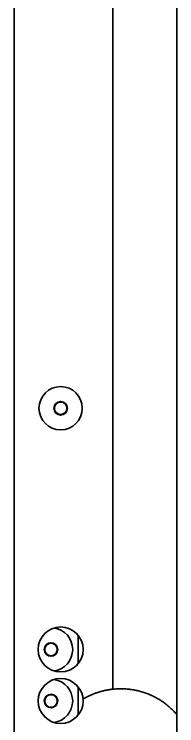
# Model space of a CAD drawing. Header units: inches. Extents: x 786 to 5755, y -850 to 3635.
# Drawn here: x 2035.7 to 2065.7, y 1446.5 to 1577.8 of the extents above; entities that cross this region are included whole.
import ezdxf

# ---------------------------------------------------------------- set-up
doc = ezdxf.new("R2010")
doc.units = ezdxf.units.IN
doc.layers.add('1', color=7, linetype='Continuous', true_color=0xffffff)

msp = doc.modelspace()

# ---------------------------------------------------------------- linework, layer by layer
at = {"layer": '1', "color": 7, "linetype": 'Continuous', "lineweight": 35}
for p, q in [((2035.72, 1344.12), (2035.72, 2088.63)), ((2065.72, 1299.72), (2065.72, 2075.35)), ((2053.92, 1704.06), (2053.92, 1453.3)), ((2047.51, 1463.25), (2047.51, 1458.01)), ((2047.51, 1453.75), (2047.51, 1448.5))]:
    msp.add_line(p, q, dxfattribs=at)
for centre, radius in [((2044.29, 1505.12), 4), ((2044.29, 1505.12), 1.25), ((2044.29, 1505.12), 1.15), ((2044.29, 1460.62), 4.15), ((2042.51, 1460.62), 1.25), ((2042.51, 1460.62), 1.15), ((2044.29, 1451.12), 4.15), ((2042.51, 1451.12), 1.25), ((2042.51, 1451.12), 1.15)]:
    msp.add_circle(centre, radius, dxfattribs=at)
for centre in [(2042.51, 1460.62), (2042.51, 1451.12)]:
    msp.add_arc(centre, 4, 277.7456, 82.26, dxfattribs=at)
msp.add_rational_spline([(2048.43, 1451.48), (2049.72, 1452.23), (2051.07, 1452.78), (2052.46, 1453.14), (2053.91, 1453.3), (2057.24, 1453.65), (2060.51, 1452.95), (2063.34, 1451.27), (2065.5, 1448.9), (2065.54, 1448.85), (2065.59, 1448.81), (2065.64, 1448.78), (2065.7, 1448.75)], [1, 1, 1, 1, 1, 0.965343877151, 0.968694302166, 1.01005127505, 1.08941479579, 1.07286731984, 1.06368160608, 1.06185765452, 1.06739546515], degree=4, knots=[-0.441978, -0.441978, -0.441978, -0.441978, -0.441978, 0, 0, 0, 0, 0.982252, 0.982252, 0.982252, 0.982252, 1, 1, 1, 1, 1], dxfattribs=at)

doc.saveas('drawing.dxf')
